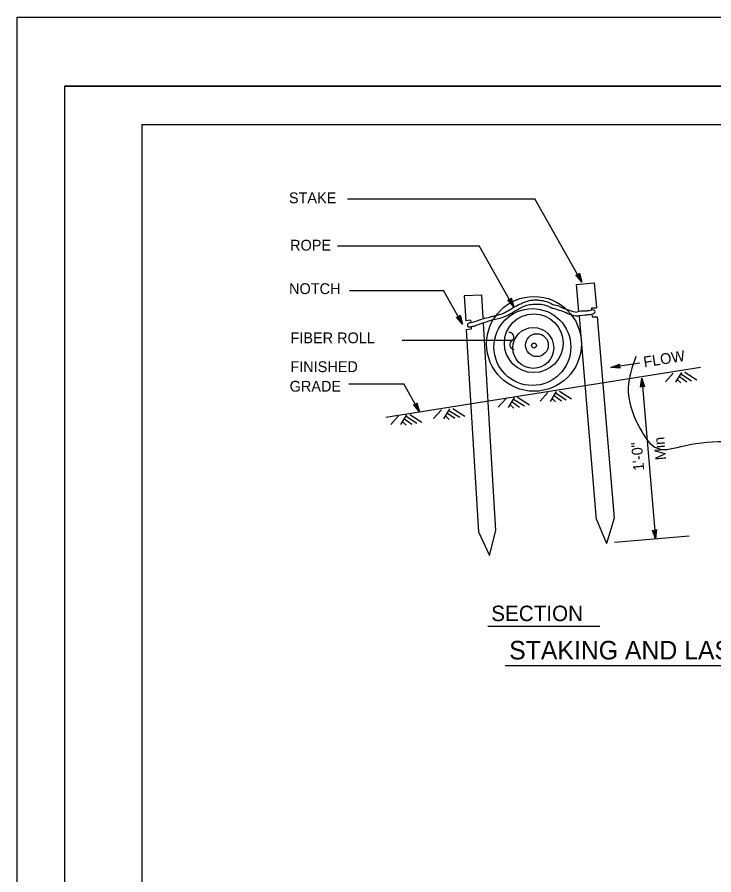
# Model space of a CAD drawing. Extents: x -894 to 866, y -476 to 714.
# Drawn here: x -894 to -443, y 158 to 714 of the extents above; entities that cross this region are included whole.
import ezdxf

# ---------------------------------------------------------------- set-up
doc = ezdxf.new("R2010")
doc.units = 0
for name, color, linetype in [('1 Control', 7, 'Continuous'), ('10 Sheet Format', 7, 'Continuous'), ('56 Stage 3 Anno', 7, 'Continuous'), ('57 Undefined', 7, 'Continuous'), ('60 Nongeo Data', 7, 'Continuous'), ('63 Seal and Sig', 7, 'Continuous')]:
    doc.layers.add(name, color=color, linetype=linetype)

msp = doc.modelspace()

# ---------------------------------------------------------------- linework, layer by layer
at = {"layer": '1 Control'}
msp.add_line((-589.4146, 319.379), (-516.8854, 319.379), dxfattribs=at)
at = {"layer": '10 Sheet Format'}
for p, q in [((-863.4565, 668.958), (836.5469, 668.958)), ((-863.4565, 668.958), (-863.4565, -431.0442)), ((-813.4509, 643.9567), (811.5452, 643.9567)), ((-813.4509, 643.9567), (-813.4509, -406.0408))]:
    msp.add_line(p, q, dxfattribs=at)
for points in [[(-894.0439, 713.5517), (865.9554, 713.5517), (865.9554, -476.4478), (-894.0439, -476.4478)], [(-863.4565, -431.0442), (836.5469, -431.0442), (836.5469, 668.958), (-863.4565, 668.958)]]:
    msp.add_lwpolyline(points, close=True, dxfattribs=at)
at = {"layer": '56 Stage 3 Anno'}
for centre, radius, start, end in [((-575.6112, 506.4867), 3.0369, 316.602594, 93.444894), ((-572.2431, 501.542), 3.0614, 113.948081, 264.447981)]:
    msp.add_arc(centre, radius, start, end, dxfattribs=at)
at = {"layer": '57 Undefined'}
for p, q in [((-528.5302, 542.1073), (-532.4983, 546.6727)), ((-532.4983, 546.6727), (-530.972, 546.6053)), ((-532.4979, 546.6727), (-532.4979, 546.6727)), ((-529.1861, 543.3089), (-532.0771, 546.6384)), ((-529.8255, 544.4983), (-531.694, 546.6479)), ((-530.4735, 545.6935), (-531.2727, 546.6136)), ((-530.972, 546.6053), (-530.1885, 547.9266)), ((-530.8133, 546.8861), (-530.4735, 545.6935)), ((-530.596, 547.201), (-529.8255, 544.4983)), ((-530.3948, 547.5723), (-529.1775, 543.301)), ((-530.1885, 547.9266), (-530.1885, 547.9266)), ((-530.1885, 547.9266), (-528.5302, 542.1073)), ((-528.5302, 542.1073), (-528.5302, 542.1073)), ((-572.6089, 525.9916), (-576.577, 530.557)), ((-576.577, 530.557), (-576.577, 530.557)), ((-576.577, 530.557), (-575.0506, 530.4896)), ((-573.2652, 527.1932), (-576.1561, 530.5227)), ((-573.9045, 528.3822), (-575.773, 530.5318)), ((-574.5522, 529.5778), (-575.3514, 530.4975)), ((-575.0506, 530.4896), (-574.2675, 531.8109)), ((-574.8919, 530.7703), (-574.5522, 529.5778)), ((-574.675, 531.0853), (-573.9045, 528.3822)), ((-574.4734, 531.4566), (-573.2565, 527.1853)), ((-574.2675, 531.8109), (-574.2675, 531.8109)), ((-574.2675, 531.8109), (-572.6089, 525.9916)), ((-572.6089, 525.9916), (-572.6089, 525.9916)), ((-605.734, 514.8861), (-609.7021, 519.4515)), ((-609.7021, 519.4515), (-609.7021, 519.4515)), ((-609.7021, 519.4515), (-608.1761, 519.3841)), ((-606.3903, 516.0877), (-609.2812, 519.4168)), ((-607.0297, 517.2767), (-608.8978, 519.4263)), ((-607.6773, 518.4723), (-608.4769, 519.392)), ((-608.1761, 519.3841), (-607.3927, 520.7054)), ((-608.0175, 519.6645), (-607.6773, 518.4723)), ((-607.8001, 519.9798), (-607.0297, 517.2767)), ((-607.599, 520.3511), (-606.3816, 516.0798)), ((-607.3927, 520.7054), (-607.3927, 520.7054)), ((-607.3927, 520.7054), (-605.734, 514.8861)), ((-605.734, 514.8861), (-605.734, 514.8861)), ((-490.9953, 489.6267), (-509.7822, 486.8066)), ((-509.7822, 486.8066), (-504.1362, 488.9767)), ((-508.4291, 487.0133), (-504.3126, 488.5929)), ((-504.1362, 488.9767), (-504.7208, 487.5657)), ((-504.1362, 488.9767), (-504.1362, 488.9767)), ((-503.7468, 486.3779), (-509.7822, 486.8066)), ((-509.7822, 486.8066), (-509.7822, 486.8066)), ((-504.0094, 486.6929), (-508.4393, 487.0074)), ((-507.0929, 487.2078), (-504.4346, 488.2295)), ((-504.2893, 487.0086), (-507.0929, 487.2078)), ((-505.7484, 487.4082), (-504.6106, 487.8456)), ((-504.5114, 487.3204), (-505.7484, 487.4082)), ((-504.7208, 487.5657), (-503.7468, 486.3779)), ((-503.7468, 486.3779), (-503.7468, 486.3779)), ((-490.6681, 473.9386), (-489.8338, 479.9319)), ((-490.3366, 474.1795), (-489.724, 478.5779)), ((-489.8338, 479.9319), (-480.8933, 375.7785)), ((-489.8338, 479.9319), (-489.8338, 479.9319)), ((-489.8338, 479.9319), (-488.0488, 474.1523)), ((-489.7189, 478.5677), (-488.4201, 474.3539)), ((-489.4177, 474.8307), (-490.6681, 473.9386)), ((-490.6681, 473.9386), (-490.6681, 473.9386)), ((-490.0023, 474.4378), (-489.6149, 477.2212)), ((-489.6764, 474.6382), (-489.5051, 475.8661)), ((-489.6149, 477.2212), (-488.7744, 474.5)), ((-489.5051, 475.8661), (-489.1461, 474.7019)), ((-488.0488, 474.1523), (-489.4177, 474.8307)), ((-488.0492, 474.1523), (-488.0492, 474.1523)), ((-459.0741, 377.6517), (-507.5484, 373.4903)), ((-480.8933, 375.7785), (-482.8689, 381.4958)), ((-482.8689, 381.4958), (-482.8689, 381.4958)), ((-482.8689, 381.4958), (-481.4784, 380.8632)), ((-481.0532, 377.1384), (-482.4913, 381.3065)), ((-481.202, 378.4805), (-482.1323, 381.1722)), ((-481.3563, 379.8313), (-481.7543, 380.9828)), ((-481.4784, 380.8632), (-480.2583, 381.7966)), ((-481.2264, 381.0643), (-481.3563, 379.8313)), ((-480.9071, 381.2754), (-481.202, 378.4805)), ((-480.5819, 381.5447), (-481.0476, 377.1281)), ((-480.2583, 381.7966), (-480.8933, 375.7785)), ((-480.2583, 381.7966), (-480.2583, 381.7966)), ((-480.8933, 375.7785), (-480.8933, 375.7785)), ((-578.1601, 293.8074), (-273.0371, 293.8074))]:
    msp.add_line(p, q, dxfattribs=at)
at = {"layer": '60 Nongeo Data'}
for p, q in [((-531.9361, 540.4561), (-520.57, 541.6632)), ((-530.4625, 523.0058), (-531.9361, 540.4561)), ((-520.57, 541.6632), (-519.2003, 525.4392)), ((-593.2368, 533.642), (-604.6584, 533.2081)), ((-604.6584, 533.2081), (-603.6891, 516.955)), ((-592.3604, 518.9444), (-593.2368, 533.642)), ((-522.3791, 525.4066), (-519.2003, 525.4392)), ((-522.3791, 525.4066), (-522.2704, 524.1196)), ((-600.5387, 517.3782), (-603.6891, 516.955)), ((-600.5387, 517.3782), (-600.4616, 516.0893)), ((-519.1043, 388.4777), (-530.1897, 519.7715)), ((-521.9751, 520.6176), (-521.883, 519.529)), ((-521.883, 519.529), (-518.7039, 519.5617)), ((-518.7039, 519.5617), (-507.6929, 389.1352)), ((-600.1876, 511.4901), (-603.3379, 511.0668)), ((-603.3379, 511.0668), (-595.5454, 380.4088)), ((-600.2521, 512.5806), (-600.1876, 511.4901)), ((-584.1549, 381.3561), (-592.138, 515.2188)), ((-451.8524, 486.6933), (-655.3445, 454.2937)), ((-464.1453, 483.5917), (-468.054, 477.1968)), ((-461.9965, 483.8212), (-454.2615, 478.8496)), ((-469.4378, 483.0039), (-474.4303, 477.3823)), ((-466.7851, 479.0492), (-464.4776, 476.813)), ((-465.4555, 480.9098), (-460.691, 477.4988)), ((-464.4945, 482.6602), (-457.58, 478.2145)), ((-577.6514, 466.6551), (-582.6439, 461.0331)), ((-572.3589, 467.2425), (-576.2671, 460.8476)), ((-570.2097, 467.472), (-562.475, 462.5004)), ((-550.5325, 470.6626), (-555.5251, 465.0406)), ((-545.24, 471.25), (-549.1483, 464.8551)), ((-547.8798, 466.7079), (-545.5719, 464.4717)), ((-546.5507, 468.5685), (-541.7853, 465.1575)), ((-545.5892, 470.3185), (-538.6747, 465.8732)), ((-543.0908, 471.4799), (-535.3562, 466.5079)), ((-574.9986, 462.7004), (-572.6908, 460.4642)), ((-573.6691, 464.561), (-568.9042, 461.15)), ((-572.7081, 466.311), (-565.7935, 461.8658)), ((-647.2737, 455.5776), (-652.2662, 449.9555)), ((-641.9812, 456.165), (-645.8894, 449.7705)), ((-639.832, 456.3949), (-632.0973, 451.4229)), ((-619.5025, 459.3677), (-624.495, 453.7461)), ((-614.21, 459.9551), (-618.1182, 453.5607)), ((-616.8497, 455.413), (-614.5419, 453.1768)), ((-615.5206, 457.2736), (-610.7553, 453.8626)), ((-614.5592, 459.024), (-607.6446, 454.5784)), ((-612.0608, 460.1847), (-604.3261, 455.213)), ((-644.6209, 451.6233), (-642.3135, 449.3866)), ((-643.2914, 453.4835), (-638.5269, 450.0729)), ((-642.3304, 455.2335), (-635.4158, 450.7882)), ((-507.6929, 389.1352), (-512.6153, 372.9376)), ((-519.1043, 388.4777), (-512.6153, 372.9376)), ((-595.5454, 380.4088), (-588.3529, 365.0841)), ((-588.3529, 365.0841), (-584.1549, 381.3561))]:
    msp.add_line(p, q, dxfattribs=at)
for centre, radius in [((-559.5488, 502.0449), 30.6752), ((-560.5857, 500.0033), 24.8582), ((-559.6982, 502.4898), 19.0413), ((-559.9863, 499.4291), 13.2244), ((-557.6754, 501.2409), 7.4075), ((-559.5488, 500.9658), 1.5906)]:
    msp.add_circle(centre, radius, dxfattribs=at)
for centre, radius, start, end in [((-526.1044, 558.9081), 36.7118, 244.424911, 261.424642), ((-531.6819, 531.1686), 10.9225, 243.779206, 273.884747)]:
    msp.add_arc(centre, radius, start, end, dxfattribs=at)
for points in [[(-585.2939, 517.8751), (-578.5526, 519.757), (-576.4325, 520.6672), (-573.7797, 522.2267), (-568.6868, 525.0782), (-565.3357, 526.7215), (-561.4199, 527.6361), (-557.0534, 527.82), (-552.9916, 527.3605), (-551.6172, 526.9345), (-548.3546, 525.5018), (-545.6971, 524.6936), (-536.5078, 521.37)], [(-583.3502, 520.5648), (-580.3195, 521.4948), (-572.6703, 525.7562), (-568.9325, 527.703), (-565.6841, 529.0932), (-561.7487, 530.2696), (-558.931, 530.5121), (-555.7408, 530.3526), (-552.4888, 529.7113), (-548.3664, 528.1144), (-546.2227, 527.2361), (-544.3318, 526.8625), (-541.9526, 525.7932)], [(-530.7645, 520.3463), (-525.109, 520.94), (-522.4346, 521.2204), (-521.1204, 521.6562), (-520.3987, 522.0459), (-520.031, 522.9326), (-520.3381, 523.7141), (-521.3074, 524.0231), (-522.9881, 523.5767), (-524.8456, 523.3774), (-525.7452, 523.2369), (-526.6208, 523.2385), (-531.4365, 522.8145)], [(-591.3234, 518.7097), (-598.6844, 516.131), (-600.4513, 515.7286), (-601.7679, 515.5645), (-602.5285, 514.9105), (-602.6498, 514.179), (-602.1269, 513.1436), (-601.0328, 513.0759), (-600.0352, 513.279), (-598.0407, 513.6857), (-596.2352, 514.4074)], [(-596.2352, 514.4074), (-590.386, 516.4038), (-585.4026, 517.9574)], [(-591.3234, 518.7097), (-587.2258, 519.679), (-585.1171, 520.1629), (-584.0278, 520.3227), (-583.3502, 520.5648)], [(-493.689, 493.8366), (-498.5563, 473.8614), (-490.9842, 447.4075), (-479.6272, 434.4508), (-462.3205, 436.0705), (-405.5332, 437.1501), (-126.4645, 445.2485), (-3.1553, 447.9477)]]:
    msp.add_spline(points, degree=3, dxfattribs=at)
at = {"layer": '63 Seal and Sig'}
for p, q in [((-680.1739, 595.9647), (-559.1073, 595.9647)), ((-528.5302, 542.1073), (-559.1073, 595.9647)), ((-686.7721, 565.4612), (-595.0734, 565.4612)), ((-572.738, 526.1207), (-595.0734, 565.4612)), ((-678.8543, 536.5262), (-618.0202, 536.5262)), ((-605.734, 514.8861), (-618.0202, 536.5262)), ((-644.9342, 504.4924), (-573.5215, 504.4924)), ((-679.4521, 476.0933), (-643.8139, 476.0933)), ((-633.6245, 458.1461), (-643.8139, 476.0933)), ((-633.6245, 458.1461), (-637.5922, 462.7114)), ((-637.5922, 462.7114), (-637.5922, 462.7114)), ((-637.5922, 462.7114), (-636.0662, 462.6437)), ((-634.2804, 459.3473), (-637.1713, 462.6768)), ((-634.9202, 460.5366), (-636.7883, 462.6862)), ((-635.5678, 461.7319), (-636.367, 462.652)), ((-636.0662, 462.6437), (-635.2828, 463.965)), ((-635.9076, 462.9244), (-635.5678, 461.7319)), ((-635.6902, 463.2398), (-634.9202, 460.5366)), ((-635.4891, 463.6106), (-634.2717, 459.3398)), ((-635.2828, 463.965), (-635.2828, 463.965)), ((-635.2828, 463.965), (-633.6245, 458.1461)), ((-633.6245, 458.1461), (-633.6245, 458.1461))]:
    msp.add_line(p, q, dxfattribs=at)

# ---------------------------------------------------------------- texts
at = {"layer": '57 Undefined'}
for s, height, p in [('STAKE', 7, (-718.1652, 593.1206)), ('ROPE', 7, (-717.3986, 562.4439)), ('NOTCH', 7, (-718.0619, 534.2869)), ('FIBER ROLL', 7, (-717.1417, 502.4609)), ('FINISHED', 7, (-717.2236, 483.7874)), ('GRADE', 7, (-717.6905, 471.1288)), ('SECTION', 10, (-587.2307, 322.6036)), ('STAKING AND LASHING DETAIL', 12, (-575.5998, 297.7846))]:
    msp.add_text(s, height=height, dxfattribs=at).set_placement(p)
for s, rotation, p in [('FLOW', 9.107656, (-488.1213, 486.7775)), ('Min', 94.906367, (-473.9302, 427.0755)), ('1\'-0"', 94.906367, (-488.1777, 420.155))]:
    msp.add_text(s, height=7, rotation=rotation, dxfattribs=at).set_placement(p)

doc.saveas('drawing.dxf')
